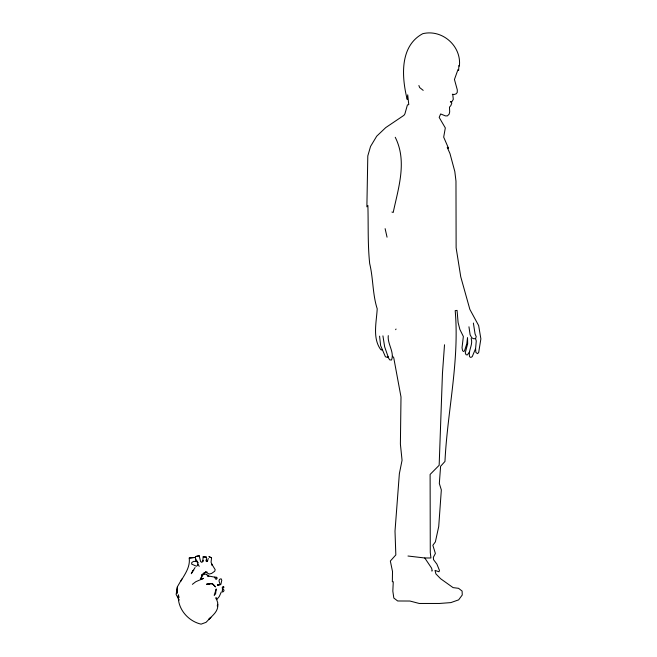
<?xml version="1.0" encoding="UTF-8"?>
<svg xmlns="http://www.w3.org/2000/svg" width="657" height="657" viewBox="0 0 657 657"><rect width="100%" height="100%" fill="white"/><g stroke="black" fill="none" stroke-linecap="round" stroke-linejoin="round"><path stroke-width="0.99" d="M189.232 558.056L195.244 557.399L196.073 560.692L196.895 560.782L197.888 562.671L196.895 561.604L193.684 561.357L191.787 562.507L191.622 564.076L196.402 566.219L197.552 565.472L197.888 562.671L196.156 560.692L195.244 557.399L189.232 558.056C190.333 567.131 184.888 574.193 180.642 581.494M444.518 344.769L442.457 373.34L439.163 465.279L430.113 474.444L430.278 552.529L430.943 557.982L424.783 557.982L407.981 556.019M388.262 335.637C387.252 343.866 394.685 352.251 391.523 360.003L389.741 359.896L388.599 358.172L384.657 346.847L382.924 335.858M203.161 556.824L206.454 557.152L203.161 556.824L202.75 561.85L202.997 560.364L201.756 562.343L200.607 561.604L199.202 555.748L195.499 556.578L199.202 555.748M206.454 558.393L206.208 561.193L206.29 560.035L207.357 561.275L207.694 560.782L206.454 561.604M450.825 101.761L451.835 103.034L450.825 105.629L449.487 107.124L449.684 111.928L449.166 114.137L447.384 115.895L445.438 115.895L440.642 113.948L439.18 117.422L445.315 127.926L443.68 137.132L448.517 148.285L447.236 147.316L449.971 153.549L454.816 171.526L455.974 181.094L456.122 247.738L460.746 276.786L469.862 309.39L478.657 325.585L480.875 338.905L478.657 352.604L477.467 353.647L475.873 352.382L475.586 348.588L476.268 340.991L475.586 338.61L476.218 336.639L475.077 333.994L473.377 323.055M217.582 605.853L217.746 602.806L216.013 597.615L216.178 599.012M210.987 557.563L211.562 557.892L211.069 562.178L212.227 565.39L211.644 563.911L215.192 569.676L214.699 571.245L211.562 573.471L209.09 574.046L205.386 571.902L207.029 571.984L206.865 572.395M202.003 575.696L201.264 578.497L202.085 575.778L201.674 575.203L204.557 572.477L202.003 575.696L201.674 575.203L205.797 572.231M217.221 605.935L217.746 604.292C218.592 611.01 212.884 615.248 208.68 619.452L210.905 617.309L206.043 622.335L201.099 624.15C188.042 621.202 177.201 608.546 178.351 594.815L179.098 597.468M207.357 561.275L208.269 558.475M475.586 348.588L472.243 356.644L470.814 357.433L469.615 356.743C467.948 350.608 473.319 344.744 471.151 338.478M388.032 356.546L387.622 357.449L385.421 356.784L380.633 345.631L379.574 336.138M469.591 351.84L467.291 354.977L466.018 354.681L465.271 352.817L467.669 343.636L467.513 337.772L466.79 343.816L464.45 351.019L463.374 351.511L462.536 350.534L462.035 347.742L463.357 336.474L459.875 329.453L458.11 322.579L457.058 310.383L455.194 310.646C459.596 361.202 447.392 411.101 444.961 461.444L440.601 466.289L439.328 483.478L441.332 489.925L438.72 526.544L435.377 541.877L432.864 545.294L435.386 553.498L433.39 557.235L433.497 559.6L436.897 564.125L439.467 570.407L438.999 571.787L435.016 570.407L435.903 573.898L440.633 578.743L453.075 587.621L458.553 588.311L462.109 591.078L462.249 594.987L458.652 599.857L450.866 602.6L439.467 603.463L419.232 603.463L409.935 601.032L397.674 600.983L393.822 598.042L392.829 591.128L393.264 581.749L392.344 581.749L392.508 571.5L390.34 561.037L395.834 554.927L395.005 531.168L399.357 473.713L402.059 460.278L400.392 444.066L401 396.992L393.724 357.671L392.541 356.234M221.286 592.014L219.307 596.457L216.711 599.595M395.637 329.699L396.048 329.026M181.899 578.989L177.365 586.816L176.125 594.486L179.262 600.087M382.284 349.475L381.783 350.066L380.764 349.623C372.281 338.191 376.51 321.996 377.208 308.79C372.527 294.336 373.299 278.486 369.694 263.646C367.624 244.24 368.454 224.858 367.879 205.411L366.877 206.873L367.805 155.914L370.548 146.437L376.716 136.18L385.741 127.598L403.948 115.32L404.901 113.891L407.422 104.923L408.769 104.644L407.71 94.83L407.192 99.404C401.69 77.345 399.39 46.138 422.755 33.696C442.243 28.941 461.74 46.13 459.366 66.135L458.898 65.503L458.619 70.537L458.019 69.486L454.447 79.481L457.297 89.861L457.239 92.44L456.204 93.795L454.291 94.477L452.328 94.288M195.08 567.533L191.294 573.717L192.772 570.752L192.444 571.163L193.766 570.21M192.361 584.344L195.827 581.708L203.571 578.332L201.099 579.482M206.618 574.703L208.795 576.238M208.269 584.016L211.398 583.605M450.349 101.917L452.221 101.285L453.289 99.306L452.763 94.329M201.674 575.203L205.386 574.128L206.865 574.456M431.723 570.99L432.273 570.851L431.583 568.141L424.783 557.982M218.485 584.927L217.418 585.173L220.875 584.426L221.787 580.23L221.039 578.743L219.479 579.4L218.978 580.969L220.218 584.763L217.418 584.927M209.747 583.769L212.227 583.523L215.521 586.898L213.049 584.262L210.741 583.523L212.227 583.523M475.586 338.61L473.664 338.741L471.759 337.78L470.116 334.766L468.95 326.784M214.782 577.174L207.357 575.778L208.721 576.6M391.95 212.03L393.206 212.466C398.364 187.984 407.389 161.326 395.243 137.28M210.741 557.481L208.926 556.578L211.562 557.892M423.207 90.37L419.642 87.537L418.887 85.517M197.971 564.158L199.202 566.383M385.125 228.661L387.047 237.177M200.566 579.523L200.442 577.922L200.525 579.523M216.178 589.124L215.603 593.821L214.198 595.308L216.178 589.124M177.447 586.898L177.037 593.164L177.447 586.898M217.007 578.004L216.588 579.236L215.685 579.154L214.617 577.174L216.424 577.174L217.007 578.004M223.84 587.153L222.444 589.124L222.28 587.235L223.347 586.405L223.84 587.153M222.362 589.953L222.28 592.014L223.511 591.596L224.086 590.282L223.347 589.37L222.362 589.953M207.029 584.098L206.618 584.262L209.747 583.933L207.029 584.098"/></g></svg>
